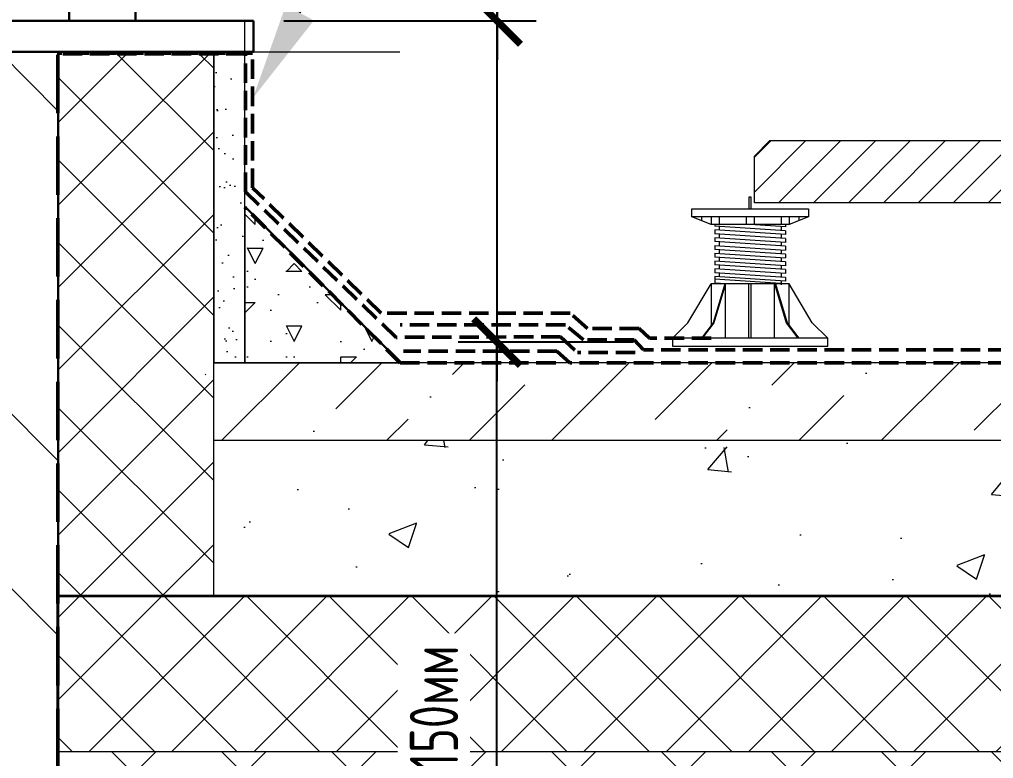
# Model space of a CAD drawing. Header units: millimetres. Extents: x -136099598 to 11807193, y 0 to 779331.
# Drawn here: x 730742 to 731994, y 351777 to 352726 of the extents above; entities that cross this region are included whole.
import ezdxf
from ezdxf import colors
from ezdxf.entities.mleader import LeaderData, LeaderLine
from ezdxf.math import Vec2, Vec3

# ---------------------------------------------------------------- set-up
doc = ezdxf.new("R2010")
doc.units = ezdxf.units.MM
doc.header["$MEASUREMENT"] = 0
doc.linetypes.add('ГОСТ 2.303 4', pattern=[7, 5, -2, 0])
doc.layers.get('0').update_dxf_attribs({"color": 250, "lineweight": 9})
doc.layers.get('Defpoints').update_dxf_attribs({"color": 8})
for name, color, linetype, lineweight in [('A-DETL-GENF', 7, 'Continuous', 18), ('A-DETL-THIN', 7, 'Continuous', 18), ('АР_Перегородки_кирпич', 244, 'Continuous', 20), ('АР_Перегородки_кирпич_Штрих', 244, 'Continuous', 5), ('СПДС_СИМВОЛЫ', 7, 'Continuous', 25), ('Штриховка', 7, 'Continuous', 5)]:
    doc.layers.add(name, color=color, linetype=linetype, lineweight=lineweight)
doc.layers.add('АР_Кровельный аэратор', color=250, linetype='Continuous')
doc.styles.add('ISOCPEUR', font='isocpeur.ttf', dxfattribs={"width": 0.7})
doc.styles.add('Архитект', font='isocpeur.ttf', dxfattribs={"width": 0.8, "oblique": 8})
doc.dimstyles.new('R_50', dxfattribs={"dimtxt": 140, "dimasz": 60, "dimexe": 50, "dimexo": 50, "dimgap": 50, "dimtad": 1, "dimdec": 0, "dimrnd": 5, "dimzin": 0, "dimdsep": 46, "dimtxsty": 'ISOCPEUR', "dimblk": 'ARCHTICK', "dimcen": 50, "dimdle": 50, "dimclrd": 256, "dimclre": 256, "dimclrt": 256, "dimadec": 0, "dimazin": 0, "dimtfac": 2, "dimtdec": 0, "dimtofl": 0, "dimtmove": 1, "dimatfit": 3, "dimfxl": 1, "dimtvp": 3, "dimtfill": 1, "dimtolj": 1, "dimtzin": 0, "dimarcsym": 0})
pattern_1 = [(45, (855270.955, 417946.83), (-52.980022, 52.980022), []), (135, (855270.955, 417946.83), (-52.980022, -52.980022), [])]

# ---------------------------------------------------------------- blocks, each defined once
blk = doc.blocks.new('_ArchTick')
at = {"color": 0, "linetype": 'ByBlock', "const_width": 0.15}
blk.add_lwpolyline([(-0.5, -0.5), (0.5, 0.5)], dxfattribs=at)
blk = doc.blocks.new('*D1375')
at = {"layer": 'Defpoints', "color": 0, "transparency": 16777216}
for p in [(731032.1, 356720.4), (731032.1, 352724.2), (731356.2, 352724.2)]:
    blk.add_point(p, dxfattribs=at)
at = {"layer": 'АР_Кровельный аэратор', "lineweight": -2, "transparency": 16777216}
for p, q in [((731356.2, 356770.4), (731356.2, 352674.2)), ((731082.1, 356720.4), (731406.2, 356720.4)), ((731082.1, 352724.2), (731406.2, 352724.2))]:
    blk.add_line(p, q, dxfattribs=at)
at = {"layer": 'АР_Кровельный аэратор', "lineweight": -2, "transparency": 16777216, "xscale": 60, "yscale": 60, "zscale": 60}
for p, rotation in [((731356.2, 356720.4), 90), ((731356.2, 352724.2), 270)]:
    blk.add_blockref('_ArchTick', p, dxfattribs=dict(at, rotation=rotation))
at = {"layer": 'АР_Кровельный аэратор', "lineweight": 15, "transparency": 16777216, "insert": (731275.2, 354722.3), "char_height": 62, "attachment_point": 5, "rotation": 90, "style": 'ISOCPEUR', "bg_fill": 3, "box_fill_scale": 1.25, "bg_fill_color": 256, "bg_fill_true_color": 13158600, "bg_fill_transparency": 0}
blk.add_mtext('\\A1;2000', dxfattribs=at)
blk = doc.blocks.new('TN_LIN_Регулируемые пластиковые опоры - TN_LIN_Регулируемые пластиковые опоры-1473405-ТН-КРОВЛЯ Терраса - Водоприемная воронка')
at = {"layer": 'A-DETL-GENF'}
for p, q in [((49.25, 88.17), (49.25, 95.67)), ((49.25, 95.67), (50.75, 95.67)), ((50.75, 95.67), (50.75, 88.17)), ((12.5, 88.17), (12.5, 83.17)), ((87.5, 88.17), (12.5, 88.17)), ((87.5, 83.17), (87.5, 88.17)), ((12.5, 83.17), (87.5, 83.17)), ((12.5, 83.17), (25, 78.17)), ((18.75, 83.17), (18.75, 80.67)), ((25, 83.17), (25, 78.17)), ((30, 83.17), (30, 78.17)), ((47.5, 83.17), (47.5, 78.17)), ((52.5, 83.17), (52.5, 78.17)), ((70, 83.17), (70, 78.17)), ((75, 78.17), (87.5, 83.17)), ((75, 83.17), (75, 78.17)), ((81.25, 83.17), (81.25, 80.67)), ((25, 78.17), (75, 78.17)), ((27.25, 78.17), (27.25, 76.67)), ((27.25, 76.67), (50, 78.17)), ((27.25, 74.17), (72.75, 77.17)), ((30, 76.85), (30, 74.35)), ((70, 76.99), (70, 74.49)), ((72.75, 78.17), (72.75, 77.17)), ((27.25, 71.67), (72.75, 74.67)), ((27.25, 74.17), (27.25, 72.2)), ((27.25, 73.7), (27.25, 71.67)), ((27.25, 69.17), (72.75, 72.17)), ((27.25, 66.67), (72.75, 69.67)), ((27.25, 69.17), (27.25, 66.67)), ((30, 71.85), (30, 69.35)), ((70, 71.99), (70, 69.49)), ((72.75, 74.67), (72.75, 72.17)), ((72.75, 69.67), (72.75, 67.17)), ((27.25, 64.17), (72.75, 67.17)), ((72.75, 64.67), (27.25, 61.67)), ((27.25, 64.17), (27.25, 61.67)), ((30, 66.85), (30, 64.35)), ((70, 66.99), (70, 64.49)), ((72.75, 64.67), (72.75, 62.17)), ((27.25, 59.17), (72.75, 62.17)), ((72.75, 59.67), (27.25, 56.67)), ((27.25, 59.17), (27.25, 56.67)), ((27.25, 54.17), (72.75, 57.17)), ((30, 61.85), (30, 59.35)), ((30, 56.85), (30, 54.35)), ((70, 61.99), (70, 59.49)), ((70, 56.99), (70, 54.49)), ((72.75, 59.67), (72.75, 57.17)), ((27.25, 51.67), (72.75, 54.67)), ((27.25, 54.17), (27.25, 51.67)), ((27.25, 49.17), (72.75, 52.17)), ((30, 51.85), (30, 49.35)), ((30, 51.31), (30, 49.82)), ((30, 51.31), (30, 49.82)), ((70, 51.99), (70, 49.49)), ((72.75, 54.67), (72.75, 52.17)), ((27.25, 46.67), (72.75, 49.67)), ((27.25, 49.17), (27.25, 46.67)), ((27.25, 48.7), (27.25, 47.2)), ((27.25, 44.17), (72.75, 47.17)), ((27.25, 41.67), (72.75, 44.67)), ((27.25, 44.17), (27.25, 41.67)), ((30, 46.85), (30, 44.82)), ((70, 46.99), (70, 44.49)), ((72.75, 49.67), (72.75, 47.17)), ((72.75, 44.67), (72.75, 42.17)), ((10, 15), (25, 40)), ((25, 40), (75, 40)), ((25, 13.47), (25, 40)), ((33.65, 40), (26.15, 15)), ((34.25, 40), (26.75, 15)), ((27.25, 40), (72.75, 43)), ((29.54, 40.15), (30.4, 40)), ((30, 41.85), (30, 39.35)), ((34.25, 5), (34.25, 40)), ((49.25, 5), (49.25, 40)), ((50.75, 5), (50.75, 40)), ((65.17, 40), (72.75, 40.5)), ((65.17, 40), (75, 40)), ((65.75, 5), (65.75, 40)), ((65.75, 40), (73.25, 15)), ((65.75, 40), (73.25, 15)), ((66.35, 40), (73.85, 15)), ((70.47, 40.35), (69.3, 40)), ((72.75, 43), (72.75, 40.5)), ((75, 40), (75, 13.47)), ((90, 15), (75, 40)), ((0, 5), (10, 15)), ((26.15, 15), (18.65, 5)), ((26.75, 15), (19.25, 5)), ((73.25, 15), (80.75, 5)), ((73.85, 15), (81.35, 5)), ((100, 5), (90, 15)), ((0, 5), (100, 5)), ((0, 0), (0, 5)), ((100, 0), (0, 0)), ((100, 5), (100, 0))]:
    blk.add_line(p, q, dxfattribs=at)
blk = doc.blocks.new('*D1369')
at = {"layer": 'Defpoints', "color": 0, "transparency": 16777216}
for p in [(731031.9, 352724.2), (731355.9, 352311.5), (731581.3, 352311.5)]:
    blk.add_point(p, dxfattribs=at)
at = {"layer": 'АР_Кровельный аэратор', "lineweight": -2, "transparency": 16777216}
for p, q in [((731355.9, 352774.2), (731355.9, 352261.5)), ((731081.9, 352724.2), (731405.9, 352724.2)), ((731531.3, 352311.5), (731305.9, 352311.5)), ((731355.9, 351609.6), (731355.9, 352311.5))]:
    blk.add_line(p, q, dxfattribs=at)
at = {"layer": 'АР_Кровельный аэратор', "lineweight": -2, "transparency": 16777216, "xscale": 60, "yscale": 60, "zscale": 60}
for p, rotation in [((731355.9, 352724.2), 90), ((731355.9, 352311.5), 270)]:
    blk.add_blockref('_ArchTick', p, dxfattribs=dict(at, rotation=rotation))
at = {"layer": 'АР_Кровельный аэратор', "lineweight": 15, "transparency": 16777216, "insert": (731274.9, 351785.4), "char_height": 62, "attachment_point": 5, "rotation": 90, "style": 'ISOCPEUR', "bg_fill": 3, "box_fill_scale": 1.25, "bg_fill_color": 256, "bg_fill_true_color": 13158600, "bg_fill_transparency": 0}
blk.add_mtext('\\A1;min 150мм', dxfattribs=at)

msp = doc.modelspace()

# ---------------------------------------------------------------- hatches: boundary and pattern name
at = {"layer": 'A-DETL-GENF'}
h = msp.add_hatch(dxfattribs=at)
h.set_pattern_fill('ANSI31', color=0, scale=9.990009, angle=180)
h.set_pattern_definition([(45, (661333.805, 464492.825), (-22.4282095, 22.4282095), [])])
h.paths.add_polyline_path([(731686.699, 352490.647), (731686.699, 352550.587), (731706.679, 352570.567), (733706.679, 352570.567), (733726.659, 352550.587), (733726.659, 352490.647), (732057.966, 352490.647)])
at = {"layer": 'АР_Кровельный аэратор', "lineweight": 15}
h = msp.add_hatch(dxfattribs=at)
h.set_pattern_fill('AR-CONC', color=256, scale=2)
h.set_pattern_definition([(50, (-984419.15, -62014.12), (364.36934, -31.87817), [38.1, -419.1]), (355, (-984419.15, -62014.12), (-70.48684, 382.11369), [30.48, -335.28117]), (100.451445, (-984388.8, -62016.78), (293.882494, 350.235504), [32.38002, -356.18049]), (46.1842, (-984419.15, -61912.52), (542.15808, -84.08466), [57.15, -628.65]), (96.635558, (-984374, -61919.53), (474.80827, 494.85225), [48.57005, -534.27122]), (351.18415, (-984419.15, -61912.5), (474.80827, 494.85225), [45.71993, -502.91946]), (21, (-984368.35, -61937.92), (303.22878, -204.530396), [38.1, -419.1]), (326, (-984368.35, -61937.92), (123.60406, 368.37593), [30.48, -335.28]), (71.451445, (-984343.1, -61954.97), (426.83284, 163.84554), [32.38002, -356.179875]), (37.5, (-984419.15, -62014.12), (6.1772065, 169.110078), [0, -331.216, 0, -340.36, 0, -336.55]), (7.5, (-984419.15, -62014.12), (133.639325, 200.36115), [0, -194.056, 0, -323.596, 0, -128.27]), (327.5, (-984532.44, -62014.12), (271.18119, -11.457488), [0, -127, 0, -396.24, 0, -525.78]), (317.5, (-984583.24, -62014.12), (296.258363, 50.852982), [0, -165.1, 0, -263.144, 0, -373.38])])
h.paths.add_polyline_path([(730991.894, 351986.231), (734111.907, 351985.232), (734111.907, 352185.032), (730991.894, 352185.032)])
at = {"layer": 'АР_Перегородки_кирпич_Штрих', "lineweight": 15, "transparency": 33554687}
h = msp.add_hatch(dxfattribs=at)
h.set_pattern_fill('ANSI32', color=256, scale=50, angle=90, style=0)
h.set_pattern_definition([(135, (-981959.4, -61614.52), (-336.7596, -336.7596), []), (135, (-981959.4, -61390), (-336.7596, -336.7596), [])])
h.paths.add_polyline_path([(730552.094, 352684.273), (730552.094, 351285.931), (730792.094, 351285.931), (730792.094, 352684.273)])
at = {"layer": 'Штриховка', "ltscale": 10}
h = msp.add_hatch(dxfattribs=at)
h.set_pattern_fill('НЕМЕТАЛЛИЧЕСКИЕ МАТЕРИАЛЫ', color=256, scale=29.970027, angle=180, pattern_type=2)
h.set_pattern_definition(pattern_1)
edge = h.paths.add_edge_path()
edge.add_line((730792.094, 352680.766), (730991.894, 352680.766))
edge.add_line((730791.208, 352683.182), (730792.094, 351985.232))
edge.add_line((730792.094, 351985.232), (730991.894, 351985.232))
edge.add_line((730991.894, 352284.932), (730991.894, 351985.232))
edge.add_line((730991.894, 352684.273), (730991.894, 352284.932))
h = msp.add_hatch(dxfattribs=at)
h.set_pattern_fill('БЕТОННАЯ ПОДГОТОВКА', color=256, scale=19.980018, angle=180, pattern_type=2)
h.set_pattern_definition([(45, (855300.92, 417876.9), (0, 199.80018), [28.251745, -56.50349, 14.12587, -84.775215, 28.251745, -70.65205]), (135, (855430.8, 417886.89), (-199.80018, 2e-14), [28.251745, -42.37762, 14.12587, -70.64934, 28.251745, -98.9038]), (63.43495, (855270.955, 417846.93), (1e-08, 199.800177), [22.33766, -89.35064, 22.33766, -89.35743, 0, 0]), (116.56505, (855270.955, 417846.93), (-8e-08, 199.800177), [22.33766, -89.35064, 22.33766, -89.35743, 0, 0]), (0, (855270.95, 417866.9), (0, 199.80018), [9.99001, -79.92007, 19.98002, -79.92007, 9.99001, 0]), (0, (855270.95, 417896.88), (0, 199.80018), [-29.97003, 19.98002, -79.92007, 0, -69.93006, 0]), (0, (855270.95, 417906.87), (0, 199.80018), [-79.92007, 0, -59.94005, 19.98002, -39.96004, 0]), (0, (855270.95, 417936.84), (0, 199.80018), [-39.96004, 0, -49.95004, 19.98002, -89.91008, 0]), (0, (855270.95, 417966.8), (0, 199.80018), [-39.96004, 19.98002, -79.92007, 19.98002, -39.96004, 0]), (0, (855270.95, 418016.76), (0, 199.80018), [-29.97003, 19.98002, -39.96004, 0, -109.8901, 0]), (0, (855270.95, 418026.75), (0, 199.80018), [-39.96004, 0, -119.88011, 19.98002, -19.98002, 0]), (90, (855280.94, 417886.89), (-199.80018, 1e-14), [-59.94005, 0, -59.94005, 0, -79.92007, 0]), (90, (855300.92, 417846.93), (-199.80018, 1e-14), [-29.97003, 19.98002, -79.92007, 0, -69.93006, 0]), (90, (855320.9, 417846.93), (-199.80018, 1e-14), [-79.92007, 0, -69.93006, 19.98002, -29.97003, 0]), (90, (855430.8, 417846.93), (-199.80018, 1e-14), [-39.96004, 19.98002, -99.90009, 19.98002, -19.98002, 0]), (90, (855290.93, 417866.9), (-199.80018, 1e-14), [-59.94005, 0, -69.93006, 0, -69.93006, 0]), (90, (855310.91, 417866.9), (-199.80018, 1e-14), [-49.95004, 0, -109.8901, 0, -39.96004, 0]), (90, (855330.9, 417876.9), (-199.80018, 1e-14), [-99.90009, 0, -29.97003, 0, -69.93006, 0]), (90, (855340.88, 417856.92), (-199.80018, 1e-14), [-89.91008, 0, -39.960035, 0, -49.95004, 0]), (90, (855360.86, 417886.89), (-199.80018, 1e-14), [-79.92007, 0, -29.97003, 0, -79.92007, 0]), (90, (855370.85, 417896.88), (-199.80018, 1e-14), [-89.91008, 0, -39.96004, 0, -69.93006, 0]), (90, (855380.84, 417846.93), (-199.80018, 1e-14), [-119.88011, 0, -49.95004, 0, -29.97003, 0]), (90, (855390.83, 417876.9), (-199.80018, 1e-14), [-39.96004, 0, -79.92007, 0, -79.92007, 0]), (90, (855400.82, 417866.9), (-199.80018, 1e-14), [-89.91008, 0, -49.95004, 0, -59.94005, 0]), (90, (855410.81, 417856.92), (-199.80018, 1e-14), [-79.92007, 0, -59.94005, 0, -59.94005, 0]), (90, (855430.8, 417866.9), (-199.80018, 1e-14), [-59.94005, 0, -59.94005, 0, -79.92007, 0]), (90, (855450.77, 417876.9), (-199.80018, 1e-14), [-79.92007, 0, -39.96004, 0, -79.92007, 0]), (90, (855460.76, 417886.89), (-199.80018, 1e-14), [-29.97003, 0, -119.88011, 0, -49.95004, 0])])
edge = h.paths.add_edge_path()
edge.add_line((731231.654, 352284.932), (731031.854, 352484.732))
edge.add_line((731031.854, 352284.932), (731231.654, 352284.932))
edge.add_line((731031.854, 352484.732), (731031.854, 352284.932))
at = {"layer": 'Штриховка', "ltscale": 15}
h = msp.add_hatch(dxfattribs=at)
h.set_pattern_fill('БЕТОН И ИЗДЕЛИЯ ИЗ НЕГО', color=256, scale=29.970027, angle=180, pattern_type=2)
h.set_pattern_definition([(45, (855259.886, 417846.93), (39.735017, 145.69506), [187.312666, -40.459536, 0, -40.459536])])
edge = h.paths.add_edge_path()
edge.add_line((734100.838, 352185.032), (730980.825, 352185.032))
edge.add_line((730980.825, 352284.932), (730980.825, 352185.032))
edge.add_line((730980.825, 352284.932), (731020.785, 352284.932))
edge.add_line((731020.785, 352284.932), (731220.585, 352284.932))
edge.add_line((731220.585, 352284.932), (734089.849, 352285.432))
edge.add_line((734100.838, 352185.032), (734089.849, 352285.432))
at = {"layer": 'Штриховка', "ltscale": 10}
h = msp.add_hatch(dxfattribs=at)
h.set_pattern_fill('НЕМЕТАЛЛИЧЕСКИЕ МАТЕРИАЛЫ', color=256, scale=29.970027, angle=180, pattern_type=2)
h.set_pattern_definition(pattern_1)
edge = h.paths.add_edge_path()
edge.add_line((730792.094, 351985.232), (730792.094, 351785.432))
edge.add_line((730991.894, 351985.232), (730792.094, 351985.232))
edge.add_line((734111.907, 351985.232), (730991.894, 351985.232))
edge.add_line((734111.907, 351785.432), (734111.907, 351985.232))
edge.add_line((734111.907, 351785.432), (730792.094, 351785.432))
at = {"layer": 'Штриховка', "ltscale": 75}
h = msp.add_hatch(dxfattribs=at)
h.set_pattern_fill('НЕМЕТАЛЛИЧЕСКИЕ МАТЕРИАЛЫ', color=256, scale=39.960035, angle=180, pattern_type=2)
h.set_pattern_definition([(45, (869555.65, 417946.83), (-70.64003, 70.64003), []), (135, (869555.65, 417946.83), (-70.64003, -70.64003), [])])
edge = h.paths.add_edge_path()
edge.add_line((730792.094, 351590.627), (730792.094, 351385.831))
edge.add_line((734111.907, 351781.983), (730792.094, 351590.627))
edge.add_line((734111.907, 351781.983), (734111.907, 351385.831))
edge.add_line((734111.907, 351385.831), (730792.094, 351385.831))
edge = h.paths.add_edge_path()
edge.add_line((734111.907, 351785.432), (730792.094, 351785.432))
edge.add_line((732790.095, 351688.822), (734111.907, 351785.432))
edge.add_line((732810.075, 351683.827), (732790.095, 351688.822))
edge.add_line((732770.115, 351673.837), (732810.075, 351683.827))
edge.add_line((732790.095, 351668.842), (732770.115, 351673.837))
edge.add_line((732790.095, 351668.842), (734111.907, 351781.983))
edge.add_line((734111.907, 351781.983), (730792.094, 351590.627))
edge.add_line((730792.094, 351785.432), (730792.094, 351590.627))

# ---------------------------------------------------------------- linework, layer by layer
at = {"layer": 'A-DETL-THIN', "color": 0}
for p, q in [((731686.699, 352550.587), (731706.679, 352570.567)), ((731706.679, 352570.567), (733706.679, 352570.567)), ((731686.699, 352490.647), (731686.699, 352550.587)), ((733726.659, 352490.647), (731686.699, 352490.647))]:
    msp.add_line(p, q, dxfattribs=at)
at = {"layer": 'АР_Перегородки_кирпич', "lineweight": 30, "ltscale": 100}
msp.add_lwpolyline([(730552.094, 352684.273), (730552.094, 351285.931), (730792.094, 351285.931), (730792.094, 352684.273)], close=True, dxfattribs=at)
at = {"layer": 'СПДС_СИМВОЛЫ', "color": 1, "linetype": 'Continuous', "ltscale": 2.5}
msp.add_line((731232.068, 352285.931), (731032.56, 352485.439), dxfattribs=at)
at = {"layer": 'СПДС_СИМВОЛЫ', "color": 3, "linetype": 'Continuous', "ltscale": 2.5}
msp.add_line((730791.095, 351384.832), (730791.095, 352025.192), dxfattribs=at)
at = {"layer": 'СПДС_СИМВОЛЫ', "color": 30, "linetype": 'Continuous', "ltscale": 2.5}
msp.add_line((730792.094, 351986.231), (734111.907, 351986.231), dxfattribs=at)
at = {"layer": 'СПДС_СИМВОЛЫ', "color": 1, "linetype": 'Continuous', "ltscale": 2.5, "const_width": 0.999}
for points in [[(731545.474, 352285.432), (731541.478, 352285.432)], [(731552.467, 352285.432), (731548.471, 352285.432)], [(731559.46, 352285.432), (731555.464, 352285.432)], [(731566.453, 352285.432), (731562.457, 352285.432)], [(731573.446, 352285.432), (731569.45, 352285.432)], [(731580.439, 352285.432), (731576.443, 352285.432)], [(731587.432, 352285.432), (731583.436, 352285.432)], [(731594.425, 352285.432), (731590.429, 352285.432)], [(731601.418, 352285.432), (731597.422, 352285.432)], [(731608.411, 352285.432), (731604.415, 352285.432)], [(731615.404, 352285.432), (731611.408, 352285.432)], [(731622.397, 352285.432), (731618.401, 352285.432)], [(731629.39, 352285.432), (731625.394, 352285.432)], [(731636.383, 352285.432), (731632.387, 352285.432)], [(731643.376, 352285.432), (731639.38, 352285.432)], [(731650.369, 352285.432), (731646.373, 352285.432)], [(731657.362, 352285.432), (731653.366, 352285.432)], [(731664.355, 352285.432), (731660.359, 352285.432)], [(731671.348, 352285.432), (731667.352, 352285.432)], [(731678.341, 352285.432), (731674.345, 352285.432)], [(731685.334, 352285.432), (731681.338, 352285.432)], [(731692.327, 352285.432), (731688.331, 352285.432)], [(731699.32, 352285.432), (731695.324, 352285.432)], [(731706.313, 352285.432), (731702.317, 352285.432)], [(731713.306, 352285.432), (731709.31, 352285.432)], [(731720.299, 352285.432), (731716.303, 352285.432)], [(731727.292, 352285.432), (731723.296, 352285.432)], [(731734.285, 352285.432), (731730.289, 352285.432)], [(731741.278, 352285.432), (731737.282, 352285.432)], [(731748.271, 352285.432), (731744.275, 352285.432)], [(731755.264, 352285.432), (731751.268, 352285.432)], [(731762.257, 352285.432), (731758.261, 352285.432)], [(731769.25, 352285.432), (731765.254, 352285.432)], [(731776.243, 352285.432), (731772.247, 352285.432)], [(731783.236, 352285.432), (731779.24, 352285.432)], [(731790.229, 352285.432), (731786.233, 352285.432)], [(731797.222, 352285.432), (731793.226, 352285.432)], [(731804.215, 352285.432), (731800.219, 352285.432)], [(731811.208, 352285.432), (731807.212, 352285.432)], [(731818.201, 352285.432), (731814.205, 352285.432)]]:
    msp.add_lwpolyline(points, dxfattribs=at)
at = {"layer": 'СПДС_СИМВОЛЫ', "color": 3, "linetype": 'Continuous', "ltscale": 2.5, "const_width": 0.999}
for points in [[(730791.594, 352023.061), (730791.594, 352025.192)], [(730791.594, 352016.068), (730791.594, 352020.064)], [(730791.594, 352009.075), (730791.594, 352013.071)], [(730791.594, 352002.081), (730791.594, 352006.077)], [(730791.594, 351995.088), (730791.594, 351999.084)], [(730791.594, 351988.095), (730791.594, 351992.091)], [(730791.594, 351981.102), (730791.594, 351985.098)], [(730791.594, 351974.109), (730791.594, 351978.105)], [(730791.594, 351967.116), (730791.594, 351971.112)], [(730791.594, 351960.123), (730791.594, 351964.119)], [(730791.594, 351953.13), (730791.594, 351957.126)], [(730791.594, 351946.137), (730791.594, 351950.133)], [(730791.594, 351939.144), (730791.594, 351943.14)], [(730791.594, 351932.151), (730791.594, 351936.147)], [(730791.594, 351925.158), (730791.594, 351929.154)], [(730791.594, 351918.165), (730791.594, 351922.161)], [(730791.594, 351911.172), (730791.594, 351915.168)], [(730791.594, 351904.179), (730791.594, 351908.175)], [(730791.594, 351897.186), (730791.594, 351901.182)], [(730791.594, 351890.193), (730791.594, 351894.189)], [(730791.594, 351883.2), (730791.594, 351887.196)], [(730791.594, 351876.207), (730791.594, 351880.203)], [(730791.594, 351869.214), (730791.594, 351873.21)], [(730791.594, 351862.221), (730791.594, 351866.217)], [(730791.594, 351855.228), (730791.594, 351859.224)], [(730791.594, 351848.235), (730791.594, 351852.231)], [(730791.594, 351841.242), (730791.594, 351845.238)], [(730791.594, 351834.249), (730791.594, 351838.245)], [(730791.594, 351827.256), (730791.594, 351831.252)], [(730791.594, 351820.263), (730791.594, 351824.259)], [(730791.594, 351813.27), (730791.594, 351817.266)], [(730791.594, 351806.277), (730791.594, 351810.273)], [(730791.594, 351799.284), (730791.594, 351803.28)], [(730791.594, 351792.291), (730791.594, 351796.287)], [(730791.594, 351785.298), (730791.594, 351789.294)], [(730791.594, 351778.305), (730791.594, 351782.301)]]:
    msp.add_lwpolyline(points, dxfattribs=at)
at = {"layer": 'СПДС_СИМВОЛЫ', "color": 3, "linetype": 'Continuous', "ltscale": 2.5}
msp.add_lwpolyline([(734111.907, 351385.831), (730792.094, 351385.831), (730792.094, 352025.192)], dxfattribs=at)
at = {"layer": 'СПДС_СИМВОЛЫ', "color": 30, "linetype": 'Continuous', "ltscale": 2.5, "const_width": 0.999}
for points in [[(730792.094, 351985.731), (730796.09, 351985.731)], [(730799.087, 351985.731), (730803.083, 351985.731)], [(730806.08, 351985.731), (730810.076, 351985.731)], [(730813.073, 351985.731), (730817.069, 351985.731)], [(730820.066, 351985.731), (730824.062, 351985.731)], [(730827.059, 351985.731), (730831.055, 351985.731)], [(730834.052, 351985.731), (730838.048, 351985.731)], [(730841.045, 351985.731), (730845.041, 351985.731)], [(730848.038, 351985.731), (730852.034, 351985.731)], [(730855.031, 351985.731), (730859.027, 351985.731)], [(730862.024, 351985.731), (730866.02, 351985.731)], [(730869.017, 351985.731), (730873.013, 351985.731)], [(730876.01, 351985.731), (730880.006, 351985.731)], [(730883.003, 351985.731), (730886.999, 351985.731)], [(730889.996, 351985.731), (730893.992, 351985.731)], [(730896.989, 351985.731), (730900.985, 351985.731)], [(730903.982, 351985.731), (730907.978, 351985.731)], [(730910.975, 351985.731), (730914.971, 351985.731)], [(730917.968, 351985.731), (730921.964, 351985.731)], [(730924.961, 351985.731), (730928.957, 351985.731)], [(730931.954, 351985.731), (730935.95, 351985.731)], [(730938.947, 351985.731), (730942.943, 351985.731)], [(730945.94, 351985.731), (730949.936, 351985.731)], [(730952.933, 351985.731), (730956.929, 351985.731)], [(730959.926, 351985.731), (730963.922, 351985.731)], [(730966.919, 351985.731), (730970.915, 351985.731)], [(730973.912, 351985.731), (730977.908, 351985.731)], [(730980.905, 351985.731), (730984.901, 351985.731)], [(730987.898, 351985.731), (730991.894, 351985.731)], [(730994.891, 351985.731), (730998.887, 351985.731)], [(731001.884, 351985.731), (731005.88, 351985.731)], [(731008.877, 351985.731), (731012.873, 351985.731)], [(731015.87, 351985.731), (731019.866, 351985.731)], [(731022.863, 351985.731), (731026.859, 351985.731)], [(731029.856, 351985.731), (731033.852, 351985.731)], [(731036.849, 351985.731), (731040.845, 351985.731)], [(731043.842, 351985.731), (731047.838, 351985.731)], [(731050.835, 351985.731), (731054.831, 351985.731)], [(731057.828, 351985.731), (731061.824, 351985.731)], [(731064.821, 351985.731), (731068.817, 351985.731)], [(731071.814, 351985.731), (731075.81, 351985.731)], [(731078.807, 351985.731), (731082.803, 351985.731)], [(731085.8, 351985.731), (731089.796, 351985.731)], [(731092.793, 351985.731), (731096.789, 351985.731)], [(731099.786, 351985.731), (731103.782, 351985.731)], [(731106.779, 351985.731), (731110.775, 351985.731)], [(731113.772, 351985.731), (731117.768, 351985.731)], [(731120.765, 351985.731), (731124.761, 351985.731)], [(731127.758, 351985.731), (731131.754, 351985.731)], [(731134.751, 351985.731), (731138.747, 351985.731)], [(731141.744, 351985.731), (731145.74, 351985.731)], [(731148.737, 351985.731), (731152.733, 351985.731)], [(731155.73, 351985.731), (731159.726, 351985.731)], [(731162.723, 351985.731), (731166.719, 351985.731)], [(731169.716, 351985.731), (731173.712, 351985.731)], [(731176.709, 351985.731), (731180.705, 351985.731)], [(731183.702, 351985.731), (731187.698, 351985.731)], [(731190.695, 351985.731), (731194.691, 351985.731)], [(731197.688, 351985.731), (731201.684, 351985.731)], [(731204.681, 351985.731), (731208.677, 351985.731)], [(731211.674, 351985.731), (731215.67, 351985.731)], [(731218.667, 351985.731), (731222.663, 351985.731)], [(731225.66, 351985.731), (731229.656, 351985.731)], [(731232.653, 351985.731), (731236.649, 351985.731)], [(731239.646, 351985.731), (731243.642, 351985.731)], [(731246.639, 351985.731), (731250.635, 351985.731)], [(731253.632, 351985.731), (731257.628, 351985.731)], [(731260.625, 351985.731), (731264.621, 351985.731)], [(731267.618, 351985.731), (731271.614, 351985.731)], [(731274.611, 351985.731), (731278.607, 351985.731)], [(731281.604, 351985.731), (731285.6, 351985.731)], [(731288.597, 351985.731), (731292.593, 351985.731)], [(731295.59, 351985.731), (731299.586, 351985.731)], [(731302.583, 351985.731), (731306.579, 351985.731)], [(731309.576, 351985.731), (731313.572, 351985.731)], [(731316.569, 351985.731), (731320.565, 351985.731)], [(731323.562, 351985.731), (731327.558, 351985.731)], [(731330.555, 351985.731), (731334.551, 351985.731)], [(731337.548, 351985.731), (731341.544, 351985.731)], [(731344.541, 351985.731), (731348.537, 351985.731)], [(731351.534, 351985.731), (731355.53, 351985.731)], [(731358.527, 351985.731), (731362.523, 351985.731)], [(731365.52, 351985.731), (731369.516, 351985.731)], [(731372.513, 351985.731), (731376.509, 351985.731)], [(731379.506, 351985.731), (731383.502, 351985.731)], [(731386.499, 351985.731), (731390.495, 351985.731)], [(731393.492, 351985.731), (731397.488, 351985.731)], [(731400.485, 351985.731), (731404.481, 351985.731)], [(731407.478, 351985.731), (731411.474, 351985.731)], [(731414.471, 351985.731), (731418.467, 351985.731)], [(731421.464, 351985.731), (731425.46, 351985.731)], [(731428.457, 351985.731), (731432.453, 351985.731)], [(731435.45, 351985.731), (731439.446, 351985.731)], [(731442.443, 351985.731), (731446.439, 351985.731)], [(731449.436, 351985.731), (731453.432, 351985.731)], [(731456.429, 351985.731), (731460.425, 351985.731)], [(731463.422, 351985.731), (731467.418, 351985.731)], [(731470.415, 351985.731), (731474.411, 351985.731)], [(731477.408, 351985.731), (731481.404, 351985.731)], [(731484.401, 351985.731), (731488.397, 351985.731)], [(731491.394, 351985.731), (731495.39, 351985.731)], [(731498.387, 351985.731), (731502.383, 351985.731)], [(731505.38, 351985.731), (731509.376, 351985.731)], [(731512.373, 351985.731), (731516.369, 351985.731)], [(731519.366, 351985.731), (731523.362, 351985.731)], [(731526.359, 351985.731), (731530.355, 351985.731)], [(731533.352, 351985.731), (731537.348, 351985.731)], [(731540.345, 351985.731), (731544.341, 351985.731)], [(731547.338, 351985.731), (731551.334, 351985.731)], [(731554.331, 351985.731), (731558.327, 351985.731)], [(731561.324, 351985.731), (731565.32, 351985.731)], [(731568.317, 351985.731), (731572.313, 351985.731)], [(731575.31, 351985.731), (731579.306, 351985.731)], [(731582.303, 351985.731), (731586.299, 351985.731)], [(731589.296, 351985.731), (731593.292, 351985.731)], [(731596.289, 351985.731), (731600.285, 351985.731)], [(731603.282, 351985.731), (731607.278, 351985.731)], [(731610.275, 351985.731), (731614.271, 351985.731)], [(731617.268, 351985.731), (731621.264, 351985.731)], [(731624.261, 351985.731), (731628.257, 351985.731)], [(731631.254, 351985.731), (731635.25, 351985.731)], [(731638.247, 351985.731), (731642.243, 351985.731)], [(731645.24, 351985.731), (731649.236, 351985.731)], [(731652.233, 351985.731), (731656.229, 351985.731)], [(731659.226, 351985.731), (731663.222, 351985.731)], [(731666.219, 351985.731), (731670.215, 351985.731)], [(731673.212, 351985.731), (731677.208, 351985.731)], [(731680.205, 351985.731), (731684.201, 351985.731)], [(731687.198, 351985.731), (731691.194, 351985.731)], [(731694.191, 351985.731), (731698.187, 351985.731)], [(731701.184, 351985.731), (731705.18, 351985.731)], [(731708.177, 351985.731), (731712.173, 351985.731)], [(731715.17, 351985.731), (731719.166, 351985.731)], [(731722.163, 351985.731), (731726.159, 351985.731)], [(731729.156, 351985.731), (731733.152, 351985.731)], [(731736.149, 351985.731), (731740.145, 351985.731)], [(731743.142, 351985.731), (731747.138, 351985.731)], [(731750.135, 351985.731), (731754.131, 351985.731)], [(731757.128, 351985.731), (731761.124, 351985.731)], [(731764.121, 351985.731), (731768.117, 351985.731)], [(731771.114, 351985.731), (731775.111, 351985.731)], [(731778.108, 351985.731), (731782.104, 351985.731)], [(731785.101, 351985.731), (731789.097, 351985.731)], [(731792.094, 351985.731), (731796.09, 351985.731)], [(731799.087, 351985.731), (731803.083, 351985.731)], [(731806.08, 351985.731), (731810.076, 351985.731)], [(731813.073, 351985.731), (731817.069, 351985.731)], [(731820.066, 351985.731), (731824.062, 351985.731)], [(731827.059, 351985.731), (731831.055, 351985.731)], [(731834.052, 351985.731), (731838.048, 351985.731)], [(731841.045, 351985.731), (731845.041, 351985.731)], [(731848.038, 351985.731), (731852.034, 351985.731)], [(731855.031, 351985.731), (731859.027, 351985.731)], [(731862.024, 351985.731), (731866.02, 351985.731)], [(731869.017, 351985.731), (731873.013, 351985.731)], [(731876.01, 351985.731), (731880.006, 351985.731)], [(731883.003, 351985.731), (731886.999, 351985.731)], [(731889.996, 351985.731), (731893.992, 351985.731)], [(731896.989, 351985.731), (731900.985, 351985.731)], [(731903.982, 351985.731), (731907.978, 351985.731)], [(731910.975, 351985.731), (731914.971, 351985.731)], [(731917.968, 351985.731), (731921.964, 351985.731)], [(731924.961, 351985.731), (731928.957, 351985.731)], [(731931.954, 351985.731), (731935.95, 351985.731)], [(731938.947, 351985.731), (731942.943, 351985.731)], [(731945.94, 351985.731), (731949.936, 351985.731)], [(731952.933, 351985.731), (731956.929, 351985.731)], [(731959.926, 351985.731), (731963.922, 351985.731)], [(731966.919, 351985.731), (731970.915, 351985.731)], [(731973.912, 351985.731), (731977.908, 351985.731)], [(731980.905, 351985.731), (731984.901, 351985.731)], [(731987.898, 351985.731), (731991.894, 351985.731)]]:
    msp.add_lwpolyline(points, dxfattribs=at)
at = {"layer": 'СПДС_СИМВОЛЫ', "color": 30, "linetype": 'Continuous', "ltscale": 2.5}
msp.add_lwpolyline([(730792.094, 351985.232), (734111.907, 351985.232)], dxfattribs=at)
at = {"layer": 'Штриховка', "color": 1, "linetype": 'ГОСТ 2.303 4', "lineweight": 50, "ltscale": 5}
for p, q in [((731226.218, 352317.703), (731032.853, 352504.456)), ((731437.644, 352318.524), (731226.218, 352317.703)), ((731437.644, 352318.524), (731459.335, 352298.209)), ((731533.498, 352298.209), (731459.335, 352298.209))]:
    msp.add_line(p, q, dxfattribs=at)
at = {"layer": 'Штриховка', "lineweight": 30, "ltscale": 100}
msp.add_lwpolyline([(730806.122, 356620.436), (730891.367, 356620.436), (730891.367, 352724.233), (730806.122, 352724.233)], close=True, dxfattribs=at)
at = {"layer": 'Штриховка', "lineweight": 30}
for points in [[(730552.333, 352684.273), (730792.094, 352684.273)], [(730792.094, 352684.273), (730991.894, 352684.273)]]:
    msp.add_lwpolyline(points, dxfattribs=at)
at = {"layer": 'Штриховка', "ltscale": 20}
for points in [[(730991.894, 351985.232), (730991.894, 352684.273), (730792.094, 352684.273), (730792.094, 351985.232)], [(731231.654, 352284.932), (731031.854, 352484.732), (731031.854, 352284.932)]]:
    msp.add_lwpolyline(points, close=True, dxfattribs=at)
for points in [[(730991.894, 352684.273), (730991.894, 352284.932)], [(731031.854, 352284.932), (731031.854, 352484.732)], [(734111.907, 352284.932), (730991.894, 352284.932)], [(730991.894, 352284.932), (731031.854, 352284.932)], [(734111.907, 352185.032), (730991.894, 352185.032)], [(734111.907, 351985.232), (730792.094, 351985.232)], [(734111.907, 351785.432), (730792.094, 351785.432)]]:
    msp.add_lwpolyline(points, dxfattribs=at)
at = {"layer": 'Штриховка', "color": 1, "linetype": 'ГОСТ 2.303 4', "lineweight": 50, "ltscale": 5}
for points in [[(731431.454, 352284.932), (731231.654, 352284.932), (731031.854, 352484.732)], [(734111.907, 352284.932), (731449.465, 352284.932), (731432.846, 352300.131), (731235.792, 352300.131)]]:
    msp.add_lwpolyline(points, dxfattribs=at)
at = {"layer": 'Штриховка', "color": 5, "linetype": 'ГОСТ 2.303 4', "lineweight": 50, "ltscale": 5}
msp.add_lwpolyline([(734111.907, 352301.503), (731544.231, 352301.503), (731532.134, 352314.395), (731466.907, 352314.395), (731443.877, 352333.909), (731231.654, 352333.909)], dxfattribs=at)

# ---------------------------------------------------------------- block references
at = {"layer": 'A-DETL-GENF', "color": 0, "xscale": -1.998001766994903, "yscale": 1.998001766994903, "zscale": 1.998001766994903}
msp.add_blockref('TN_LIN_Регулируемые пластиковые опоры - TN_LIN_Регулируемые пластиковые опоры-1473405-ТН-КРОВЛЯ Терраса - Водоприемная воронка', (731781.105, 352306.498), dxfattribs=at)

# ---------------------------------------------------------------- dimensions: what is measured, and where the dimension line sits
at = {"layer": 'АР_Кровельный аэратор', "lineweight": 15}
dim = msp.add_linear_dim(base=(731356.178, 352724.233), p1=(731032.114, 356720.436), p2=(731032.114, 352724.233), angle=90, text='2000', dimstyle='R_50', override={"dimtxt": 62, "dimpost": '\\X'}, dxfattribs=at)
dim.commit()
dim.dimension.update_dxf_attribs({"geometry": '*D1375', "text_midpoint": (731275.178, 354722.335)})

# ---------------------------------------------------------------- next in the draw order: hatches: boundary and pattern name
at = {"layer": 'Штриховка', "ltscale": 10}
h = msp.add_hatch(dxfattribs=at)
h.set_pattern_fill('ПЕСЧАНЫЙ ИЛИ СУПЕСЧАНЫЕ ГРУНТЫ', color=256, scale=19.980018, angle=180, pattern_type=2)
h.set_pattern_definition([(37.5, (855270.955, 417946.83), (-1.598433, 48.892426), [0, -38.569426, 0, -43.136858, 0, -41.233761]), (7.5, (855270.955, 417946.83), (44.907416, 71.61089), [0, -20.80719, 0, -34.763233, 0, -13.321677]), (327.5, (855239.744, 417946.83), (79.020208, 0.143575), [0, -12.687311, 0, -45.67432, 0, -59.630363]), (317.5, (855239.744, 417946.83), (76.279357, 22.27066), [0, -6.343656, 0, -29.942054, 0, -34.25574])])
h.paths.add_polyline_path([(730991.894, 352284.932), (731031.854, 352284.932), (731031.854, 352484.732), (731024.858, 352683.182), (730999.116, 352683.182), (731000.998, 352683.182), (730991.894, 352684.533)])

# ---------------------------------------------------------------- next in the draw order: linework, layer by layer
at = {"ltscale": 100}
msp.add_lwpolyline([(730499.914, 352684.533), (731231.259, 352684.533)], dxfattribs=at)
at = {"layer": 'Штриховка', "color": 1, "linetype": 'ГОСТ 2.303 4', "lineweight": 50, "ltscale": 5}
for p, q in [((731032.853, 352681.779), (730792.094, 352681.779)), ((731032.853, 352504.456), (731032.853, 352681.446))]:
    msp.add_line(p, q, dxfattribs=at)
at = {"layer": 'Штриховка', "ltscale": 20}
msp.add_lwpolyline([(731031.854, 352284.932), (731031.854, 352724.233), (730512.373, 352724.233), (730512.373, 352684.273), (730991.894, 352684.273), (730991.894, 352284.932)], close=True, dxfattribs=at)
at = {"layer": 'Штриховка', "lineweight": 30, "ltscale": 100}
msp.add_lwpolyline([(731042.843, 352724.233), (730512.373, 352724.233), (730512.373, 352684.273), (731042.843, 352684.273)], close=True, dxfattribs=at)
at = {"layer": 'Штриховка', "lineweight": 30}
msp.add_lwpolyline([(731031.854, 352724.233), (730552.333, 352724.233)], dxfattribs=at)
at = {"layer": 'Штриховка', "ltscale": 20}
msp.add_lwpolyline([(731031.854, 352484.732), (731031.854, 352724.233)], dxfattribs=at)
at = {"layer": 'Штриховка', "color": 6, "linetype": 'ГОСТ 2.303 4', "lineweight": 50, "ltscale": 15}
msp.add_lwpolyline([(730791.594, 352680.766), (730791.594, 351369.469), (734111.907, 351367.359)], dxfattribs=at)
at = {"layer": 'Штриховка', "color": 5, "linetype": 'ГОСТ 2.303 4', "lineweight": 50, "ltscale": 5}
msp.add_lwpolyline([(731631.254, 352316.544), (731551.78, 352316.544), (731538.547, 352329.269), (731472.425, 352329.269), (731449.948, 352348.836), (731206.926, 352348.836), (731041.844, 352509.731), (731041.844, 352682.595), (730792.061, 352682.595)], dxfattribs=at)

# ---------------------------------------------------------------- next in the draw order: leaders
at = {"layer": 'АР_Кровельный аэратор', "lineweight": 15}
ml = msp.add_multileader_mtext('Standard', dxfattribs=at)
ml.set_content('{\\C256;Техноэласт ЭКП - 1 слой}', color=256, style='Архитект')
ml.set_leader_properties()
ml.build(insert=Vec2(0, 0))
ml.multileader.update_dxf_attribs({"text_left_attachment_type": 6, "text_right_attachment_type": 6, "dogleg_length": 50, "arrow_head_size": 124.875})
ctx = ml.context
ctx.base_point, ctx.char_height, ctx.arrow_head_size, ctx.landing_gap_size, ctx.plane_origin = Vec3(732196.608, 354628.804), 124.87511, 124.875, 12.488, Vec3(737439.17, 353745.363)
ctx.left_attachment, ctx.right_attachment = 6, 6
notes = []
notes.append((ctx, [(0, (1, 1, 0), (732146.658, 354628.804), (1, 0), 49.95, [(0, [(731042.343, 352625.219)], 0, [])])]))
ctx.mtext.insert, ctx.mtext.width, ctx.mtext.defined_height, ctx.mtext.flow_direction = Vec3(732209.095, 354778.654), 2954.56006, 301.807, 5
for ctx, leaders in notes:
    for number, flags, end, landing, length, lines in leaders:
        leader = LeaderData()
        leader.index, (leader.has_last_leader_line, leader.has_dogleg_vector, leader.attachment_direction) = number, flags
        leader.last_leader_point, leader.dogleg_vector, leader.dogleg_length = Vec3(end), Vec3(landing), length
        for number, points, colour, breaks in lines:
            line = LeaderLine()
            line.index, line.vertices, line.color, line.breaks = number, Vec3.list(points), colors.encode_raw_color(colour), breaks
            leader.lines.append(line)
        ctx.leaders.append(leader)

# ---------------------------------------------------------------- next in the draw order: dimensions: what is measured, and where the dimension line sits
dim = msp.add_linear_dim(base=(731355.918, 352311.493), p1=(731031.854, 352724.233), p2=(731581.304, 352311.493), angle=90, text='min 150мм', dimstyle='R_50', override={"dimtxt": 62, "dimpost": '\\X'}, dxfattribs=at)
dim.commit()
dim.dimension.update_dxf_attribs({"geometry": '*D1369', "text_midpoint": (731355.918, 351785.432), "dimtype": 160})

doc.saveas('drawing.dxf')
